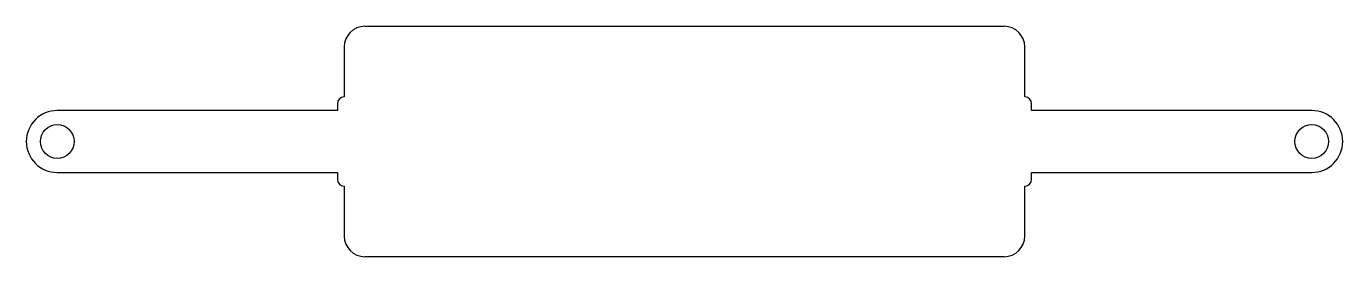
# Model space of a CAD drawing. Header units: millimetres. Extents: x -96 to 96, y -17 to 17.
import ezdxf

# ---------------------------------------------------------------- set-up
doc = ezdxf.new("R2010")
doc.units = ezdxf.units.MM

msp = doc.modelspace()

# ---------------------------------------------------------------- linework, layer by layer
at = {"color": 7, "linetype": 'Continuous', "lineweight": 25}
for p, q in [((-46.5, 16.75), (46.5, 16.75)), ((-49.5, 13.75), (-49.5, 6.5)), ((49.5, 6.5), (49.5, 13.75)), ((-50.5, 4.5), (-91.25, 4.5)), ((-50.5, 5.5), (-50.5, 4.5)), ((50.5, 4.5), (50.5, 5.5)), ((91.25, 4.5), (50.5, 4.5)), ((-91.25, -4.5), (-50.5, -4.5)), ((-50.5, -4.5), (-50.5, -5.5)), ((50.5, -4.5), (91.25, -4.5)), ((50.5, -5.5), (50.5, -4.5)), ((-49.5, -6.5), (-49.5, -13.75)), ((49.5, -13.75), (49.5, -6.5)), ((46.5, -16.75), (-46.5, -16.75))]:
    msp.add_line(p, q, dxfattribs=at)
for centre in [(-91.25, 0), (91.25, 0)]:
    msp.add_circle(centre, 2.45, dxfattribs=at)
for centre, radius, start, end in [((-46.5, 13.75), 3, 90, 180), ((46.5, 13.75), 3, 0, 90), ((-49.5, 5.5), 1, 90, 180), ((49.5, 5.5), 1, 0, 90), ((-91.25, 0), 4.5, 90, 270), ((91.25, 0), 4.5, 270, 90), ((-49.5, -5.5), 1, 180, 270), ((49.5, -5.5), 1, 270, 0), ((-46.5, -13.75), 3, 180, 270), ((46.5, -13.75), 3, 270, 0)]:
    msp.add_arc(centre, radius, start, end, dxfattribs=at)

doc.saveas('drawing.dxf')
